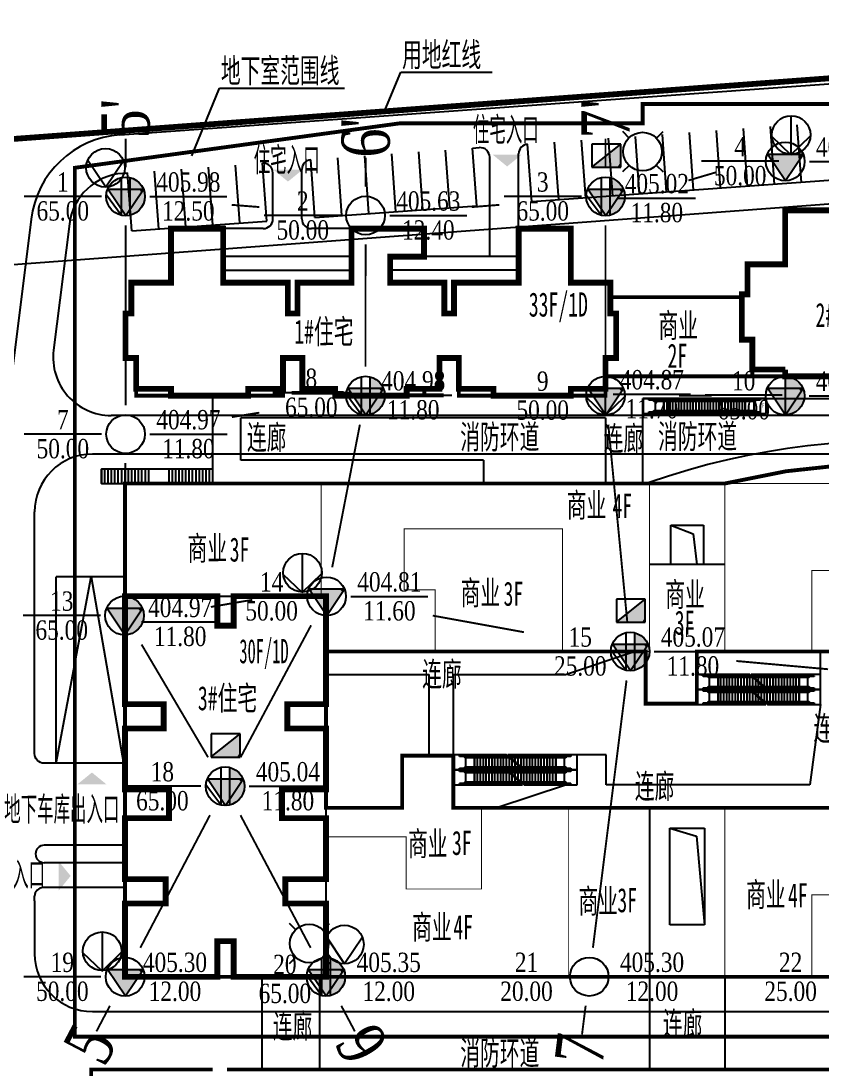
# Model space of a CAD drawing. Extents: x 23428 to 24977637, y 11095 to 11339778.
# Drawn here: x 23569.9 to 23652.8, y 11212.8 to 11321.3 of the extents above; entities that cross this region are included whole.
import ezdxf
from ezdxf.enums import TextEntityAlignment as Align

# ---------------------------------------------------------------- set-up
doc = ezdxf.new("R2010")
doc.units = 0
doc.header["$LTSCALE"] = 1000
for name, pattern in [('DASH', [0.35, 0.25, -0.1]), ('HIDDEN', [0.375, 0.25, -0.125, 0, 0]), ('PHANTOM2', [1.25, 0.625, -0.125, 0.125, -0.125, 0.125, -0.125]), ('PMX', [13, 10, -1, 0, -1, 0, -1])]:
    doc.linetypes.add(name, pattern=pattern)
for name, color, linetype in [('A-ANNO-DOTE', 8, 'Continuous'), ('A-ANNO-IDEN', 3, 'Continuous'), ('A-ANNO-TXT', 7, 'Continuous'), ('A-FLOR-STRS', 51, 'Continuous'), ('DIM_LEAD', 3, 'Continuous'), ('KTD', 7, 'Continuous'), ('SURFACE', 6, 'Continuous'), ('出挑线', 7, 'DASH'), ('勘探孔', 7, 'Continuous'), ('文字', 3, 'Continuous'), ('用地红线', 1, 'PHANTOM2'), ('道路', 3, 'Continuous')]:
    doc.layers.add(name, color=color, linetype=linetype)
doc.layers.add('建筑轮廓', color=4, linetype='Continuous', lineweight=50)
doc.layers.add('建筑轮廓线', color=6, linetype='Continuous', lineweight=50)
doc.styles.add('_TCH_DIM', font='SIMPLEX', dxfattribs={"bigfont": 'GBCBIG'})
doc.styles.add('DZNUM', font='TIMES.TTF')
doc.styles.add('STYLE1', font='SimSun.ttf')

# ---------------------------------------------------------------- blocks, each defined once
blk = doc.blocks.new('tl_syk')
for p, q in [((-1.35, 1.37), (-2.05, 2.08)), ((1.41, 1.37), (1.37, 1.41)), ((1.42, 1.37), (2.12, 2.07)), ((-1.37, -1.41), (-2.07, -2.11)), ((1.42, -1.4), (2.13, -2.1))]:
    blk.add_line(p, q)
blk.add_circle((0, 0), 2)
blk = doc.blocks.new('TL_bzk')
blk.add_hatch(color=256).paths.add_polyline_path([(2, 0, 0.348971), (0.45, 1.95), (0.45, -1.95, 0.348971)])
blk.add_line((0.45, 1.95), (0.45, -1.95))
at = {"flags": 128}
blk.add_lwpolyline([(-0.45, 1.92), (-0.45, -1.94), (-1.99, 0.14)], dxfattribs=at)
blk.add_circle((0, 0), 2)
blk = doc.blocks.new('tl_zbk')
blk.add_circle((0, 0), 2)
blk = doc.blocks.new('tl_tjk')
for p, q in [((-1.43, -1.16), (1.57, 1.22)), ((1.57, 1.22), (-1.43, 1.22)), ((-1.43, 1.22), (-1.43, -1.18)), ((1.57, -1.18), (1.57, 1.22)), ((-1.43, -1.18), (1.57, -1.18))]:
    blk.add_line(p, q)
for points in [[(1.57, -0.66), (1.21, -1.19), (1.57, 1.22), (-1.42, -1.19)], [(1.57, -1.02), (1.57, -1.19), (1.57, -0.66), (1.21, -1.19)]]:
    blk.add_solid(points)
blk = doc.blocks.new('tl_bgk')
for p, q in [((-0.02, 2), (-0.02, -2.05)), ((-0.02, -2.05), (-1.99, -0.17)), ((-0.02, -2.05), (2, -0.09))]:
    blk.add_line(p, q)
blk.add_circle((0, 0), 2)
blk = doc.blocks.new('tl_ztk')
blk.add_line((0, 1.96), (0, -2))
blk.add_circle((0, 0), 2)
for points in [[(0.44, 1.9), (0.44, -1.89), (0, 1.96), (0, -1.89)], [(0.86, 1.74), (0.86, -1.77), (0.44, 1.9), (0.44, -1.89)], [(1.56, 1.23), (1.56, -1.27), (0.86, 1.74), (0.86, -1.77)], [(1.9, 0.46), (1.9, -0.48), (1.56, 1.23), (1.56, -1.27)]]:
    blk.add_solid(points)
blk = doc.blocks.new('tl_bsk')
for p, q in [((0.03, -2.02), (-1.83, 0.77)), ((1.89, 0.77), (0.03, -2.02))]:
    blk.add_line(p, q)
blk.add_circle((0, 0), 2)
blk = doc.blocks.new('tl_dtk')
for p, q in [((0.03, -2.02), (-1.83, 0.77)), ((-1.8, 0.77), (1.82, 0.77)), ((1.89, 0.77), (0.03, -2.02))]:
    blk.add_line(p, q)
blk.add_circle((0, 0), 2)
for points in [[(1.81, 0.76), (1.38, 0.76), (0.03, -1.98), (-1.76, 0.75)], [(1.84, 0.76), (1.63, 0.43), (1.81, 0.76), (1.38, 0.76)]]:
    blk.add_solid(points)

msp = doc.modelspace()

# ---------------------------------------------------------------- linework, layer by layer
msp.add_line((23642.737, 11265.018), (23634.937, 11265.018))
at = {"color": 4, "linetype": 'DASH', "ltscale": 2}
for p, q in [((23594.787, 11222.418), (23594.787, 11212.843)), ((23600.787, 11222.418), (23600.787, 11212.843)), ((23634.937, 11222.418), (23634.937, 11212.818))]:
    msp.add_line(p, q, dxfattribs=at)
msp.add_lwpolyline([(23634.937, 11239.818), (23634.937, 11222.418)])
msp.add_lwpolyline([(23642.737, 11222.418), (23642.737, 11212.818)], dxfattribs=at)
at = {"layer": 'A-ANNO-DOTE'}
for points in [[(23729.057, 11321.005), (23567.642, 11309)], [(23730.021, 11308.041), (23568.606, 11296.036)]]:
    msp.add_lwpolyline(points, dxfattribs=at)
msp.add_lwpolyline([(23580.637, 11261.743), (23601.437, 11261.743), (23601.437, 11222.318), (23580.637, 11222.318)], close=True, dxfattribs=at)
at = {"layer": 'A-ANNO-IDEN', "color": 252}
msp.add_lwpolyline([(23646.392, 11281.444, 0, 0, 0), (23637.037, 11281.444, 0.08, 0, 0), (23636.737, 11281.444, 0, 0, 0)], format="xyseb", dxfattribs=at)
at = {"layer": 'A-FLOR-STRS', "color": 252}
for p, q in [((23634.237, 11282.218), (23634.237, 11280.67)), ((23647.037, 11282.218), (23634.237, 11282.218)), ((23634.881, 11282.043), (23634.881, 11282.103)), ((23634.881, 11282.103), (23646.392, 11282.103)), ((23646.392, 11282.043), (23634.881, 11282.043)), ((23635.331, 11282.103), (23635.417, 11282.189)), ((23635.331, 11282.043), (23635.404, 11281.944)), ((23635.404, 11281.944), (23645.87, 11281.944)), ((23635.417, 11282.189), (23645.856, 11282.189)), ((23635.537, 11281.944), (23635.537, 11280.944)), ((23636.437, 11281.944), (23644.837, 11281.944)), ((23636.437, 11281.944), (23636.437, 11280.944)), ((23636.437, 11280.944), (23636.437, 11281.944)), ((23636.737, 11281.944), (23636.737, 11280.944)), ((23637.037, 11281.944), (23637.037, 11280.944)), ((23637.337, 11281.944), (23637.337, 11280.944)), ((23637.637, 11281.944), (23637.637, 11280.944)), ((23637.937, 11281.944), (23637.937, 11280.944)), ((23638.237, 11281.944), (23638.237, 11280.944)), ((23638.537, 11281.944), (23638.537, 11280.944)), ((23638.837, 11281.944), (23638.837, 11280.944)), ((23639.137, 11281.944), (23639.137, 11280.944)), ((23639.437, 11281.944), (23639.437, 11280.944)), ((23639.737, 11281.944), (23639.737, 11280.944)), ((23640.037, 11281.944), (23640.037, 11280.944)), ((23640.337, 11281.944), (23640.337, 11280.944)), ((23640.637, 11281.944), (23640.637, 11280.944)), ((23640.937, 11281.944), (23640.937, 11280.944)), ((23641.237, 11281.944), (23641.237, 11280.944)), ((23641.537, 11281.944), (23641.537, 11280.944)), ((23641.837, 11281.944), (23641.837, 11280.944)), ((23642.137, 11281.944), (23642.137, 11280.944)), ((23642.437, 11281.944), (23642.437, 11280.944)), ((23642.737, 11281.944), (23642.737, 11280.944)), ((23643.037, 11281.944), (23643.037, 11280.944)), ((23643.337, 11281.944), (23643.337, 11280.944)), ((23643.637, 11281.944), (23643.637, 11280.944)), ((23643.937, 11281.944), (23643.937, 11280.944)), ((23644.237, 11281.944), (23644.237, 11280.944)), ((23644.537, 11281.944), (23644.537, 11280.944)), ((23644.837, 11281.944), (23644.837, 11280.944)), ((23644.837, 11280.944), (23644.837, 11281.944)), ((23645.737, 11281.944), (23645.737, 11280.944)), ((23645.856, 11282.189), (23645.942, 11282.103)), ((23645.87, 11281.944), (23645.942, 11282.043)), ((23647.037, 11280.67), (23647.037, 11282.218)), ((23634.237, 11280.67), (23647.037, 11280.67)), ((23634.881, 11280.785), (23634.881, 11280.845)), ((23634.881, 11280.845), (23646.392, 11280.845)), ((23646.392, 11280.785), (23634.881, 11280.785)), ((23635.404, 11280.944), (23635.331, 11280.845)), ((23635.417, 11280.699), (23635.331, 11280.785)), ((23645.87, 11280.944), (23635.404, 11280.944)), ((23645.856, 11280.699), (23635.417, 11280.699)), ((23636.437, 11280.944), (23644.837, 11280.944)), ((23645.942, 11280.785), (23645.856, 11280.699)), ((23645.942, 11280.845), (23645.87, 11280.944)), ((23639.837, 11253.618), (23639.837, 11252.07)), ((23645.323, 11253.618), (23639.837, 11253.618)), ((23640.481, 11253.443), (23640.481, 11253.503)), ((23640.481, 11253.503), (23645.448, 11253.503)), ((23645.513, 11253.443), (23640.481, 11253.443)), ((23640.931, 11253.503), (23641.017, 11253.589)), ((23640.931, 11253.443), (23641.004, 11253.344)), ((23641.004, 11253.344), (23645.62, 11253.344)), ((23641.017, 11253.589), (23645.354, 11253.589)), ((23641.137, 11252.344), (23641.137, 11253.344)), ((23645.62, 11253.344), (23642.037, 11253.344)), ((23642.037, 11252.344), (23642.037, 11253.344)), ((23642.037, 11253.344), (23642.037, 11252.344)), ((23642.337, 11252.344), (23642.337, 11253.344)), ((23642.637, 11252.344), (23642.637, 11253.344)), ((23642.937, 11252.344), (23642.937, 11253.344)), ((23643.237, 11252.344), (23643.237, 11253.344)), ((23643.537, 11252.344), (23643.537, 11253.344)), ((23643.837, 11252.344), (23643.837, 11253.344)), ((23644.137, 11252.344), (23644.137, 11253.344)), ((23644.437, 11252.344), (23644.437, 11253.344)), ((23644.737, 11252.344), (23644.737, 11253.344)), ((23645.037, 11252.344), (23645.037, 11253.344)), ((23646.142, 11252.864), (23645.323, 11253.618)), ((23645.337, 11252.344), (23645.337, 11253.344)), ((23645.471, 11253.618), (23646.229, 11252.919)), ((23652.637, 11253.618), (23645.471, 11253.618)), ((23645.502, 11253.589), (23651.456, 11253.589)), ((23645.595, 11253.503), (23651.992, 11253.503)), ((23645.637, 11252.344), (23645.637, 11253.329)), ((23651.992, 11253.443), (23645.66, 11253.443)), ((23650.437, 11253.344), (23645.768, 11253.344)), ((23645.768, 11253.344), (23651.47, 11253.344)), ((23645.937, 11253.189), (23645.937, 11253.344)), ((23646.237, 11252.924), (23646.237, 11253.344)), ((23646.537, 11252.636), (23646.537, 11253.344)), ((23646.837, 11252.36), (23646.837, 11253.344)), ((23647.137, 11252.344), (23647.137, 11253.344)), ((23647.437, 11252.344), (23647.437, 11253.344)), ((23647.737, 11252.344), (23647.737, 11253.344)), ((23648.037, 11252.344), (23648.037, 11253.344)), ((23648.337, 11252.344), (23648.337, 11253.344)), ((23648.637, 11252.344), (23648.637, 11253.344)), ((23648.937, 11252.344), (23648.937, 11253.344)), ((23649.237, 11252.344), (23649.237, 11253.344)), ((23649.537, 11252.344), (23649.537, 11253.344)), ((23649.837, 11252.344), (23649.837, 11253.344)), ((23650.137, 11252.344), (23650.137, 11253.344)), ((23650.437, 11252.344), (23650.437, 11253.344)), ((23650.437, 11253.344), (23650.437, 11252.344)), ((23651.337, 11252.344), (23651.337, 11253.344)), ((23651.456, 11253.589), (23651.542, 11253.503)), ((23651.47, 11253.344), (23651.542, 11253.443)), ((23651.992, 11253.503), (23651.992, 11253.443)), ((23652.637, 11252.07), (23652.637, 11253.618)), ((23640.481, 11252.185), (23640.481, 11252.245)), ((23640.481, 11252.245), (23646.813, 11252.245)), ((23641.004, 11252.344), (23640.931, 11252.245)), ((23646.706, 11252.344), (23641.004, 11252.344)), ((23646.706, 11252.344), (23642.037, 11252.344)), ((23645.937, 11252.344), (23645.937, 11253.053)), ((23646.299, 11252.964), (23646.142, 11252.864)), ((23646.196, 11252.716), (23646.299, 11252.964)), ((23646.347, 11252.811), (23646.196, 11252.716)), ((23646.237, 11252.344), (23646.237, 11252.742)), ((23647.003, 11252.07), (23646.259, 11252.756)), ((23646.347, 11252.811), (23647.151, 11252.07)), ((23646.537, 11252.344), (23646.537, 11252.5)), ((23650.437, 11252.344), (23646.853, 11252.344)), ((23651.47, 11252.344), (23646.853, 11252.344)), ((23646.961, 11252.245), (23651.992, 11252.245)), ((23651.542, 11252.245), (23651.47, 11252.344)), ((23651.992, 11252.245), (23651.992, 11252.185)), ((23639.837, 11252.07), (23639.837, 11250.522)), ((23645.323, 11252.07), (23639.837, 11252.07)), ((23639.837, 11252.07), (23647.003, 11252.07)), ((23646.878, 11252.185), (23640.481, 11252.185)), ((23640.481, 11251.895), (23640.481, 11251.955)), ((23640.481, 11251.955), (23645.448, 11251.955)), ((23645.513, 11251.895), (23640.481, 11251.895)), ((23641.017, 11252.099), (23640.931, 11252.185)), ((23640.931, 11251.955), (23641.017, 11252.041)), ((23640.931, 11251.895), (23641.004, 11251.796)), ((23641.004, 11251.796), (23645.62, 11251.796)), ((23646.971, 11252.099), (23641.017, 11252.099)), ((23641.017, 11252.041), (23645.354, 11252.041)), ((23641.137, 11250.796), (23641.137, 11251.796)), ((23645.62, 11251.796), (23642.037, 11251.796)), ((23642.037, 11250.796), (23642.037, 11251.796)), ((23642.037, 11251.796), (23642.037, 11250.796)), ((23642.337, 11250.796), (23642.337, 11251.796)), ((23642.637, 11250.796), (23642.637, 11251.796)), ((23642.937, 11250.796), (23642.937, 11251.796)), ((23643.237, 11250.796), (23643.237, 11251.796)), ((23643.537, 11250.796), (23643.537, 11251.796)), ((23643.837, 11250.796), (23643.837, 11251.796)), ((23644.137, 11250.796), (23644.137, 11251.796)), ((23644.437, 11250.796), (23644.437, 11251.796)), ((23644.737, 11250.796), (23644.737, 11251.796)), ((23645.037, 11250.796), (23645.037, 11251.796)), ((23646.142, 11251.316), (23645.323, 11252.07)), ((23645.337, 11250.796), (23645.337, 11251.796)), ((23645.471, 11252.07), (23646.229, 11251.371)), ((23652.637, 11252.07), (23645.471, 11252.07)), ((23645.502, 11252.041), (23651.456, 11252.041)), ((23645.595, 11251.955), (23651.992, 11251.955)), ((23645.637, 11250.796), (23645.637, 11251.781)), ((23651.992, 11251.895), (23645.66, 11251.895)), ((23650.437, 11251.796), (23645.768, 11251.796)), ((23645.768, 11251.796), (23651.47, 11251.796)), ((23645.937, 11251.641), (23645.937, 11251.796)), ((23645.937, 11250.796), (23645.937, 11251.505)), ((23646.299, 11251.416), (23646.142, 11251.316)), ((23646.196, 11251.168), (23646.299, 11251.416)), ((23646.347, 11251.263), (23646.196, 11251.168)), ((23646.237, 11251.376), (23646.237, 11251.796)), ((23646.237, 11250.796), (23646.237, 11251.194)), ((23647.003, 11250.522), (23646.259, 11251.208)), ((23646.347, 11251.263), (23647.151, 11250.522)), ((23646.537, 11251.088), (23646.537, 11251.796)), ((23646.837, 11250.812), (23646.837, 11251.796)), ((23651.992, 11252.185), (23647.026, 11252.185)), ((23651.456, 11252.099), (23647.119, 11252.099)), ((23647.137, 11250.796), (23647.137, 11251.796)), ((23647.151, 11252.07), (23652.637, 11252.07)), ((23647.437, 11250.796), (23647.437, 11251.796)), ((23647.737, 11250.796), (23647.737, 11251.796)), ((23648.037, 11250.796), (23648.037, 11251.796)), ((23648.337, 11250.796), (23648.337, 11251.796)), ((23648.637, 11250.796), (23648.637, 11251.796)), ((23648.937, 11250.796), (23648.937, 11251.796)), ((23649.237, 11250.796), (23649.237, 11251.796)), ((23649.537, 11250.796), (23649.537, 11251.796)), ((23649.837, 11250.796), (23649.837, 11251.796)), ((23650.137, 11250.796), (23650.137, 11251.796)), ((23650.437, 11250.796), (23650.437, 11251.796)), ((23650.437, 11251.796), (23650.437, 11250.796)), ((23651.337, 11250.796), (23651.337, 11251.796)), ((23651.542, 11252.185), (23651.456, 11252.099)), ((23651.456, 11252.041), (23651.542, 11251.955)), ((23651.47, 11251.796), (23651.542, 11251.895)), ((23651.992, 11251.955), (23651.992, 11251.895)), ((23652.637, 11250.522), (23652.637, 11252.07)), ((23639.837, 11250.522), (23647.003, 11250.522)), ((23640.481, 11250.637), (23640.481, 11250.697)), ((23640.481, 11250.697), (23646.813, 11250.697)), ((23646.878, 11250.637), (23640.481, 11250.637)), ((23641.004, 11250.796), (23640.931, 11250.697)), ((23641.017, 11250.551), (23640.931, 11250.637)), ((23646.706, 11250.796), (23641.004, 11250.796)), ((23646.971, 11250.551), (23641.017, 11250.551)), ((23646.706, 11250.796), (23642.037, 11250.796)), ((23646.537, 11250.796), (23646.537, 11250.952)), ((23650.437, 11250.796), (23646.853, 11250.796)), ((23651.47, 11250.796), (23646.853, 11250.796)), ((23646.961, 11250.697), (23651.992, 11250.697)), ((23651.992, 11250.637), (23647.026, 11250.637)), ((23651.456, 11250.551), (23647.119, 11250.551)), ((23647.151, 11250.522), (23652.637, 11250.522)), ((23651.542, 11250.637), (23651.456, 11250.551)), ((23651.542, 11250.697), (23651.47, 11250.796)), ((23651.992, 11250.697), (23651.992, 11250.637)), ((23614.637, 11245.314), (23614.637, 11243.766)), ((23620.123, 11245.314), (23614.637, 11245.314)), ((23615.281, 11245.139), (23615.281, 11245.199)), ((23615.281, 11245.199), (23620.248, 11245.199)), ((23620.313, 11245.139), (23615.281, 11245.139)), ((23615.731, 11245.199), (23615.817, 11245.285)), ((23615.731, 11245.139), (23615.804, 11245.04)), ((23615.804, 11245.04), (23620.42, 11245.04)), ((23615.817, 11245.285), (23620.154, 11245.285)), ((23615.937, 11244.04), (23615.937, 11245.04)), ((23620.42, 11245.04), (23616.837, 11245.04)), ((23616.837, 11244.04), (23616.837, 11245.04)), ((23616.837, 11245.04), (23616.837, 11244.04)), ((23617.137, 11244.04), (23617.137, 11245.04)), ((23617.437, 11244.04), (23617.437, 11245.04)), ((23617.737, 11244.04), (23617.737, 11245.04)), ((23618.037, 11244.04), (23618.037, 11245.04)), ((23618.337, 11244.04), (23618.337, 11245.04)), ((23618.637, 11244.04), (23618.637, 11245.04)), ((23618.937, 11244.04), (23618.937, 11245.04)), ((23619.237, 11244.04), (23619.237, 11245.04)), ((23619.537, 11244.04), (23619.537, 11245.04)), ((23619.837, 11244.04), (23619.837, 11245.04)), ((23620.942, 11244.56), (23620.123, 11245.314)), ((23620.137, 11244.04), (23620.137, 11245.04)), ((23620.271, 11245.314), (23621.029, 11244.615)), ((23627.437, 11245.314), (23620.271, 11245.314)), ((23620.302, 11245.285), (23626.256, 11245.285)), ((23620.395, 11245.199), (23626.792, 11245.199)), ((23620.437, 11244.04), (23620.437, 11245.025)), ((23626.792, 11245.139), (23620.46, 11245.139)), ((23625.237, 11245.04), (23620.568, 11245.04)), ((23620.568, 11245.04), (23626.27, 11245.04)), ((23620.737, 11244.885), (23620.737, 11245.04)), ((23620.737, 11244.04), (23620.737, 11244.749)), ((23621.099, 11244.66), (23620.942, 11244.56)), ((23620.996, 11244.412), (23621.099, 11244.66)), ((23621.037, 11244.62), (23621.037, 11245.04)), ((23621.337, 11244.332), (23621.337, 11245.04)), ((23621.637, 11244.056), (23621.637, 11245.04)), ((23621.937, 11244.04), (23621.937, 11245.04)), ((23622.237, 11244.04), (23622.237, 11245.04)), ((23622.537, 11244.04), (23622.537, 11245.04)), ((23622.837, 11244.04), (23622.837, 11245.04)), ((23623.137, 11244.04), (23623.137, 11245.04)), ((23623.437, 11244.04), (23623.437, 11245.04)), ((23623.737, 11244.04), (23623.737, 11245.04)), ((23624.037, 11244.04), (23624.037, 11245.04)), ((23624.337, 11244.04), (23624.337, 11245.04)), ((23624.637, 11244.04), (23624.637, 11245.04)), ((23624.937, 11244.04), (23624.937, 11245.04)), ((23625.237, 11244.04), (23625.237, 11245.04)), ((23625.237, 11245.04), (23625.237, 11244.04)), ((23626.137, 11244.04), (23626.137, 11245.04)), ((23626.256, 11245.285), (23626.342, 11245.199)), ((23626.27, 11245.04), (23626.342, 11245.139)), ((23626.792, 11245.199), (23626.792, 11245.139)), ((23627.437, 11243.766), (23627.437, 11245.314)), ((23614.637, 11243.766), (23621.803, 11243.766)), ((23614.637, 11243.766), (23614.637, 11242.218)), ((23620.123, 11243.766), (23614.637, 11243.766)), ((23615.281, 11243.881), (23615.281, 11243.941)), ((23615.281, 11243.941), (23621.613, 11243.941)), ((23621.678, 11243.881), (23615.281, 11243.881)), ((23615.281, 11243.591), (23615.281, 11243.651)), ((23615.281, 11243.651), (23620.248, 11243.651)), ((23620.313, 11243.591), (23615.281, 11243.591)), ((23615.804, 11244.04), (23615.731, 11243.941)), ((23615.817, 11243.795), (23615.731, 11243.881)), ((23615.731, 11243.651), (23615.817, 11243.737)), ((23615.731, 11243.591), (23615.804, 11243.492)), ((23621.506, 11244.04), (23615.804, 11244.04)), ((23621.771, 11243.795), (23615.817, 11243.795)), ((23615.817, 11243.737), (23620.154, 11243.737)), ((23621.506, 11244.04), (23616.837, 11244.04)), ((23620.942, 11243.012), (23620.123, 11243.766)), ((23620.271, 11243.766), (23621.029, 11243.067)), ((23627.437, 11243.766), (23620.271, 11243.766)), ((23620.302, 11243.737), (23626.256, 11243.737)), ((23620.395, 11243.651), (23626.792, 11243.651)), ((23626.792, 11243.591), (23620.46, 11243.591)), ((23621.147, 11244.507), (23620.996, 11244.412)), ((23621.037, 11244.04), (23621.037, 11244.438)), ((23621.803, 11243.766), (23621.059, 11244.452)), ((23621.147, 11244.507), (23621.951, 11243.766)), ((23621.337, 11244.04), (23621.337, 11244.196)), ((23625.237, 11244.04), (23621.653, 11244.04)), ((23626.27, 11244.04), (23621.653, 11244.04)), ((23621.761, 11243.941), (23626.792, 11243.941)), ((23626.792, 11243.881), (23621.826, 11243.881)), ((23626.256, 11243.795), (23621.919, 11243.795)), ((23621.951, 11243.766), (23627.437, 11243.766)), ((23626.342, 11243.881), (23626.256, 11243.795)), ((23626.256, 11243.737), (23626.342, 11243.651)), ((23626.342, 11243.941), (23626.27, 11244.04)), ((23626.27, 11243.492), (23626.342, 11243.591)), ((23626.792, 11243.941), (23626.792, 11243.881)), ((23626.792, 11243.651), (23626.792, 11243.591)), ((23627.437, 11242.218), (23627.437, 11243.766)), ((23615.804, 11242.492), (23615.731, 11242.393)), ((23615.804, 11243.492), (23620.42, 11243.492)), ((23621.506, 11242.492), (23615.804, 11242.492)), ((23615.937, 11242.492), (23615.937, 11243.492)), ((23620.42, 11243.492), (23616.837, 11243.492)), ((23616.837, 11242.492), (23616.837, 11243.492)), ((23616.837, 11243.492), (23616.837, 11242.492)), ((23621.506, 11242.492), (23616.837, 11242.492)), ((23617.137, 11242.492), (23617.137, 11243.492)), ((23617.437, 11242.492), (23617.437, 11243.492)), ((23617.737, 11242.492), (23617.737, 11243.492)), ((23618.037, 11242.492), (23618.037, 11243.492)), ((23618.337, 11242.492), (23618.337, 11243.492)), ((23618.637, 11242.492), (23618.637, 11243.492)), ((23618.937, 11242.492), (23618.937, 11243.492)), ((23619.237, 11242.492), (23619.237, 11243.492)), ((23619.537, 11242.492), (23619.537, 11243.492)), ((23619.837, 11242.492), (23619.837, 11243.492)), ((23620.137, 11242.492), (23620.137, 11243.492)), ((23620.437, 11242.492), (23620.437, 11243.477)), ((23625.237, 11243.492), (23620.568, 11243.492)), ((23620.568, 11243.492), (23626.27, 11243.492)), ((23620.737, 11243.337), (23620.737, 11243.492)), ((23620.737, 11242.492), (23620.737, 11243.201)), ((23621.099, 11243.112), (23620.942, 11243.012)), ((23620.996, 11242.864), (23621.099, 11243.112)), ((23621.147, 11242.959), (23620.996, 11242.864)), ((23621.037, 11243.072), (23621.037, 11243.492)), ((23621.037, 11242.492), (23621.037, 11242.89)), ((23621.803, 11242.218), (23621.059, 11242.904)), ((23621.147, 11242.959), (23621.951, 11242.218)), ((23621.337, 11242.784), (23621.337, 11243.492)), ((23621.337, 11242.492), (23621.337, 11242.648)), ((23621.637, 11242.508), (23621.637, 11243.492)), ((23625.237, 11242.492), (23621.653, 11242.492)), ((23626.27, 11242.492), (23621.653, 11242.492)), ((23621.937, 11242.492), (23621.937, 11243.492)), ((23622.237, 11242.492), (23622.237, 11243.492)), ((23622.537, 11242.492), (23622.537, 11243.492)), ((23622.837, 11242.492), (23622.837, 11243.492)), ((23623.137, 11242.492), (23623.137, 11243.492)), ((23623.437, 11242.492), (23623.437, 11243.492)), ((23623.737, 11242.492), (23623.737, 11243.492)), ((23624.037, 11242.492), (23624.037, 11243.492)), ((23624.337, 11242.492), (23624.337, 11243.492)), ((23624.637, 11242.492), (23624.637, 11243.492)), ((23624.937, 11242.492), (23624.937, 11243.492)), ((23625.237, 11242.492), (23625.237, 11243.492)), ((23625.237, 11243.492), (23625.237, 11242.492)), ((23626.137, 11242.492), (23626.137, 11243.492)), ((23626.342, 11242.393), (23626.27, 11242.492)), ((23614.637, 11242.218), (23621.803, 11242.218)), ((23615.281, 11242.333), (23615.281, 11242.393)), ((23615.281, 11242.393), (23621.613, 11242.393)), ((23621.678, 11242.333), (23615.281, 11242.333)), ((23615.817, 11242.247), (23615.731, 11242.333)), ((23621.771, 11242.247), (23615.817, 11242.247)), ((23621.761, 11242.393), (23626.792, 11242.393)), ((23626.792, 11242.333), (23621.826, 11242.333)), ((23626.256, 11242.247), (23621.919, 11242.247)), ((23621.951, 11242.218), (23627.437, 11242.218)), ((23626.342, 11242.333), (23626.256, 11242.247)), ((23626.792, 11242.393), (23626.792, 11242.333))]:
    msp.add_line(p, q, dxfattribs=at)
at = {"layer": 'A-FLOR-STRS'}
for p, q in [((23646.392, 11282.103), (23646.392, 11282.043)), ((23646.392, 11280.845), (23646.392, 11280.785))]:
    msp.add_line(p, q, dxfattribs=at)
at = {"layer": 'A-FLOR-STRS', "color": 252}
for points in [[(23589.737, 11273.418), (23589.737, 11274.918), (23578.187, 11274.918), (23578.187, 11273.418), (23589.737, 11273.418)], [(23578.187, 11273.418), (23578.187, 11274.918)], [(23578.537, 11273.418), (23578.537, 11274.918)], [(23578.887, 11273.418), (23578.887, 11274.918)], [(23579.237, 11273.418), (23579.237, 11274.918)], [(23579.587, 11273.418), (23579.587, 11274.918)], [(23579.937, 11273.418), (23579.937, 11274.918)], [(23580.287, 11273.418), (23580.287, 11274.918)], [(23580.637, 11273.418), (23580.637, 11274.918)], [(23580.987, 11273.418), (23580.987, 11274.918)], [(23581.337, 11273.418), (23581.337, 11274.918)], [(23581.687, 11273.418), (23581.687, 11274.918)], [(23582.037, 11273.418), (23582.037, 11274.918)], [(23582.387, 11273.418), (23582.387, 11274.918)], [(23582.737, 11273.418), (23582.737, 11274.918)], [(23583.087, 11273.418), (23583.087, 11274.918)], [(23583.087, 11273.418), (23583.087, 11274.918)], [(23585.187, 11273.418), (23585.187, 11274.918)], [(23585.537, 11273.418), (23585.537, 11274.918)], [(23585.887, 11273.418), (23585.887, 11274.918)], [(23586.237, 11273.418), (23586.237, 11274.918)], [(23586.587, 11273.418), (23586.587, 11274.918)], [(23586.937, 11273.418), (23586.937, 11274.918)], [(23587.287, 11273.418), (23587.287, 11274.918)], [(23587.637, 11273.418), (23587.637, 11274.918)], [(23587.987, 11273.418), (23587.987, 11274.918)], [(23588.337, 11273.418), (23588.337, 11274.918)], [(23588.687, 11273.418), (23588.687, 11274.918)], [(23589.037, 11273.418), (23589.037, 11274.918)], [(23589.387, 11273.418), (23589.387, 11274.918)], [(23589.737, 11273.418), (23589.737, 11274.918)]]:
    msp.add_lwpolyline(points, dxfattribs=at)
at = {"layer": 'DIM_LEAD', "color": 7}
for p, q in [((23607.551, 11312.047), (23609.186, 11316.026)), ((23609.186, 11316.026), (23618.639, 11316.026)), ((23587.55, 11307.37), (23590.426, 11314.37)), ((23590.426, 11314.37), (23603.362, 11314.37))]:
    msp.add_line(p, q, dxfattribs=at)
at = {"layer": 'KTD'}
for p, q in [((23648.331, 11306.804), (23640.331, 11306.804)), ((23651.496, 11306.776), (23659.496, 11306.776)), ((23578.189, 11303.152), (23570.189, 11303.152)), ((23583.189, 11303.152), (23591.189, 11303.152)), ((23627.886, 11303.151), (23619.886, 11303.151)), ((23631.701, 11302.982), (23639.701, 11302.982)), ((23603.039, 11301.18), (23595.039, 11301.18)), ((23608.039, 11301.18), (23616.039, 11301.18)), ((23603.923, 11282.816), (23595.923, 11282.816)), ((23631.183, 11282.669), (23639.183, 11282.669)), ((23606.476, 11282.554), (23614.476, 11282.554)), ((23627.884, 11282.523), (23619.884, 11282.523)), ((23648.694, 11282.565), (23640.694, 11282.565)), ((23651.482, 11282.516), (23659.482, 11282.516)), ((23578.195, 11278.531), (23570.195, 11278.531)), ((23583.195, 11278.531), (23591.195, 11278.531)), ((23599.813, 11261.731), (23591.813, 11261.731)), ((23604.002, 11261.731), (23612.002, 11261.731)), ((23578.078, 11259.741), (23570.078, 11259.741)), ((23582.343, 11259.084), (23590.343, 11259.084)), ((23631.771, 11256.02), (23623.771, 11256.02)), ((23635.437, 11256.02), (23643.437, 11256.02)), ((23588.5, 11242.062), (23580.5, 11242.062)), ((23593.5, 11242.062), (23601.5, 11242.062)), ((23578.142, 11222.325), (23570.142, 11222.325)), ((23581.805, 11222.325), (23589.805, 11222.325)), ((23601.184, 11222.106), (23593.184, 11222.106)), ((23603.941, 11222.322), (23611.941, 11222.322)), ((23626.205, 11222.328), (23618.205, 11222.328)), ((23631.205, 11222.328), (23639.205, 11222.328)), ((23653.554, 11222.326), (23645.554, 11222.326))]:
    msp.add_line(p, q, dxfattribs=at)
at = {"layer": 'KTD', "linetype": 'PMX', "ltscale": 0.025, "const_width": 0.2}
for points in [[(23580.688, 11306.152), (23580.688, 11309.152)], [(23630.387, 11306.151), (23630.387, 11309.151)], [(23605.539, 11304.18), (23605.539, 11307.18)], [(23641.891, 11305.669), (23638.972, 11304.808)], [(23591.689, 11302.279), (23594.539, 11302.053)], [(23616.539, 11302.052), (23619.386, 11302.278)], [(23580.694, 11281.531), (23580.69, 11300.152)], [(23630.385, 11285.523), (23630.386, 11300.151)], [(23605.535, 11285.52), (23605.538, 11298.18)], [(23616.535, 11282.521), (23619.384, 11282.522)], [(23641.384, 11282.519), (23637.982, 11282.52)], [(23591.695, 11280.297), (23594.535, 11280.753)], [(23602.084, 11264.731), (23604.953, 11279.52)], [(23632.648, 11259.02), (23630.673, 11279.523)], [(23580.596, 11262.741), (23580.676, 11275.531)], [(23593.807, 11261.367), (23589.517, 11260.633)], [(23612.502, 11259.732), (23621.937, 11258.018)], [(23592.601, 11245.062), (23599.9, 11258.731)], [(23589.231, 11245.062), (23582.346, 11256.741)], [(23643.937, 11255.032), (23653.435, 11254.179)], [(23629.082, 11225.328), (23632.56, 11253.02)], [(23582.216, 11225.325), (23589.425, 11239.062)], [(23599.854, 11225.322), (23592.586, 11239.062)], [(23594.033, 11222.322), (23588.803, 11222.301)], [(23612.441, 11222.324), (23617.705, 11222.325)], [(23639.705, 11222.327), (23645.054, 11222.326)], [(23579.068, 11219.325), (23577.674, 11216.668)], [(23603.028, 11219.322), (23604.431, 11216.67)], [(23628.328, 11219.328), (23627.954, 11216.351)]]:
    msp.add_lwpolyline(points, dxfattribs=at)
at = {"layer": 'SURFACE', "color": 5, "linetype": 'HIDDEN', "ltscale": 5, "const_width": 0.4}
msp.add_lwpolyline([(23575.437, 11216.118), (23683.875, 11216.118), (23715.137, 11282.598), (23715.137, 11312.718), (23634.237, 11312.718), (23634.237, 11310.718), (23609.037, 11310.718), (23575.437, 11306.118), (23575.437, 11216.118)], dxfattribs=at)
at = {"layer": 'SURFACE', "color": 252, "linetype": 'HIDDEN', "ltscale": 5, "const_width": 0.4}
msp.add_lwpolyline([(23589.691, 11212.718), (23577.128, 11212.718), (23577.128, 11204.318), (23524.528, 11204.318), (23524.528, 11131.518), (23582.828, 11131.518), (23582.828, 11126.718), (23678.928, 11126.718), (23678.928, 11212.718), (23591.191, 11212.718)], dxfattribs=at)
at = {"layer": '出挑线', "color": 4, "ltscale": 3}
for p, q in [((23634.237, 11273.518), (23634.237, 11282.218)), ((23630.392, 11280.218), (23592.637, 11280.218)), ((23630.392, 11280.218), (23630.392, 11273.518)), ((23617.737, 11275.818), (23592.637, 11275.818)), ((23626.237, 11253.618), (23633.348, 11256.018)), ((23652.637, 11253.618), (23652.637, 11256.018)), ((23612.137, 11245.218), (23612.137, 11253.618)), ((23614.637, 11245.218), (23614.637, 11253.618)), ((23614.637, 11253.618), (23626.237, 11253.618)), ((23630.437, 11245.314), (23627.437, 11245.314)), ((23630.437, 11242.218), (23630.437, 11245.314)), ((23626.337, 11242.218), (23619.137, 11239.818)), ((23651.537, 11242.218), (23630.437, 11242.218))]:
    msp.add_line(p, q, dxfattribs=at)
at = {"layer": '出挑线', "color": 252, "ltscale": 3}
msp.add_line((23634.237, 11282.218), (23668.138, 11282.218), dxfattribs=at)
at = {"layer": '出挑线', "ltscale": 3}
for p, q in [((23592.637, 11275.818), (23592.637, 11280.218)), ((23651.537, 11242.218), (23630.437, 11242.218))]:
    msp.add_line(p, q, dxfattribs=at)
at = {"layer": '出挑线', "color": 4, "ltscale": 3}
for points in [[(23590.792, 11296.968), (23604.092, 11296.968)], [(23611.592, 11296.968), (23621.392, 11296.968)], [(23590.792, 11295.518), (23604.092, 11295.518)], [(23621.392, 11295.518), (23608.092, 11295.518)], [(23589.737, 11273.418), (23589.737, 11282.518)], [(23617.737, 11275.818), (23617.737, 11273.418)], [(23601.437, 11253.618), (23612.137, 11253.618)], [(23652.637, 11250.522), (23651.537, 11242.218)], [(23637.037, 11237.718), (23639.824, 11236.873), (23640.637, 11227.718)]]:
    msp.add_lwpolyline(points, dxfattribs=at)
msp.add_lwpolyline([(23668.138, 11277.376, 0.1125585), (23634.918, 11273.518)], format="xyb", dxfattribs=at)
at = {"layer": '出挑线', "ltscale": 3}
for points in [[(23637.137, 11265.018), (23637.137, 11269.118), (23640.537, 11269.118), (23640.537, 11265.018)], [(23637.137, 11269.118), (23639.455, 11268.209), (23639.839, 11265.018)]]:
    msp.add_lwpolyline(points, dxfattribs=at)
at = {"layer": '出挑线', "color": 4, "ltscale": 3}
msp.add_lwpolyline([(23637.037, 11237.718), (23640.637, 11237.718), (23640.637, 11227.718), (23637.037, 11227.718)], close=True, dxfattribs=at)
at = {"layer": '建筑轮廓', "color": 4, "const_width": 0.1}
for points in [[(23600.937, 11261.743), (23600.937, 11273.418), (23634.937, 11273.418), (23634.937, 11256.018), (23634.937, 11256.018), (23634.937, 11256.018), (23634.937, 11256.018), (23634.937, 11256.018), (23625.937, 11256.018), (23625.937, 11268.718), (23609.537, 11268.718), (23609.537, 11262.418), (23612.737, 11262.418), (23612.737, 11256.018), (23601.437, 11256.018)], [(23642.737, 11256.018), (23642.737, 11273.418), (23668.537, 11273.418), (23668.537, 11264.418), (23651.737, 11264.418), (23651.737, 11256.018), (23642.737, 11256.018)], [(23642.737, 11222.418), (23651.737, 11222.418), (23651.737, 11230.818), (23659.937, 11230.818), (23659.937, 11242.418), (23654.537, 11242.418), (23654.537, 11239.818), (23642.737, 11239.818), (23642.737, 11222.418)], [(23601.437, 11222.318), (23626.537, 11222.318), (23626.537, 11239.818), (23617.537, 11239.818), (23617.537, 11231.418), (23609.737, 11231.418), (23609.737, 11236.809), (23601.437, 11236.809), (23601.437, 11236.809), (23601.437, 11236.809), (23601.437, 11222.318)]]:
    msp.add_lwpolyline(points, dxfattribs=at)
at = {"layer": '建筑轮廓线', "flags": 128}
for points, const_width in [([(23654.292, 11301.718), (23648.992, 11301.718), (23648.992, 11296.118), (23645.092, 11296.118), (23645.092, 11293.018), (23644.492, 11293.018), (23644.492, 11288.318), (23645.592, 11288.318), (23645.592, 11285.218), (23648.992, 11285.218)], 0.6), ([(23585.392, 11282.518), (23593.392, 11282.518), (23593.392, 11283.218), (23596.992, 11283.218), (23596.992, 11286.418), (23598.992, 11286.418), (23598.992, 11286.418), (23598.992, 11283.418), (23598.992, 11283.218), (23602.392, 11283.218), (23602.392, 11282.518), (23609.792, 11282.518), (23609.792, 11283.218), (23613.192, 11283.218), (23613.192, 11286.418), (23615.192, 11286.418), (23615.192, 11283.218), (23618.792, 11283.218), (23618.792, 11282.518), (23626.792, 11282.518), (23626.792, 11283.218), (23630.392, 11283.218), (23630.392, 11286.418), (23631.492, 11286.418), (23631.492, 11291.018), (23630.892, 11291.018), (23630.892, 11294.218), (23626.792, 11294.218), (23626.792, 11299.818), (23621.392, 11299.818), (23621.392, 11294.218), (23614.692, 11294.218), (23614.692, 11291.018), (23613.692, 11291.018), (23613.692, 11294.218), (23608.092, 11294.218), (23608.092, 11295.518), (23608.092, 11296.918), (23611.592, 11296.918), (23611.592, 11299.818), (23604.092, 11299.818), (23604.092, 11294.218), (23598.492, 11294.218), (23598.492, 11291.021), (23597.492, 11291.018), (23597.492, 11294.218), (23590.792, 11294.218), (23590.792, 11299.818), (23585.392, 11299.818), (23585.392, 11294.218), (23581.292, 11294.218), (23581.292, 11291.018), (23580.692, 11291.018), (23580.692, 11286.418), (23581.792, 11286.418), (23581.792, 11283.218), (23585.392, 11283.218), (23585.392, 11282.518)], 0.6), ([(23630.892, 11292.718), (23644.492, 11292.718)], 0.4), ([(23648.992, 11284.518), (23645.592, 11284.518), (23645.592, 11285.218)], 0.4), ([(23648.992, 11285.218), (23648.992, 11284.518), (23656.392, 11284.518)], 0.6), ([(23599.879, 11283.514), (23599.879, 11282.814), (23603.279, 11282.814)], 0.4), ([(23630.392, 11284.518), (23648.992, 11284.518)], 0.4), ([(23581.792, 11283.218), (23581.792, 11282.518), (23585.392, 11282.518)], 0.4), ([(23593.392, 11282.518), (23596.992, 11282.518), (23596.992, 11283.218)], 0.4), ([(23599.879, 11282.814), (23597.879, 11282.814)], 0.4), ([(23608.233, 11282.553), (23611.633, 11282.553), (23611.633, 11283.253)], 0.4), ([(23611.633, 11282.553), (23613.633, 11282.553)], 0.4), ([(23615.192, 11283.218), (23615.192, 11282.518), (23618.792, 11282.518)], 0.4), ([(23626.792, 11282.518), (23630.392, 11282.518), (23630.392, 11283.218)], 0.4), ([(23601.487, 11261.743), (23591.887, 11261.743), (23591.887, 11258.693), (23590.187, 11258.693), (23590.187, 11261.743), (23580.637, 11261.743), (23580.637, 11250.568), (23584.637, 11250.568), (23584.637, 11248.043), (23580.637, 11248.043), (23580.637, 11241.743), (23585.187, 11241.743), (23585.187, 11238.743), (23580.637, 11238.743), (23580.637, 11232.443), (23584.837, 11232.443), (23584.837, 11229.918), (23580.637, 11229.918), (23580.637, 11222.318), (23590.187, 11222.318), (23590.187, 11226.018), (23591.037, 11226.018), (23591.887, 11226.018), (23591.887, 11222.318), (23601.437, 11222.318), (23601.437, 11229.918), (23597.237, 11229.918), (23597.237, 11232.443), (23601.437, 11232.443), (23601.437, 11238.743), (23596.887, 11238.743), (23596.887, 11241.743), (23601.437, 11241.743), (23601.437, 11248.043), (23597.437, 11248.043), (23597.437, 11250.568), (23601.437, 11250.568), (23601.437, 11261.743), (23591.887, 11261.743), (23591.887, 11258.693), (23590.187, 11258.693), (23590.187, 11261.743), (23580.587, 11261.743)], 0.6), ([(23668.137, 11256.018), (23639.837, 11256.018), (23639.837, 11250.618), (23634.537, 11250.618), (23634.537, 11256.018), (23601.437, 11256.018), (23601.437, 11239.818), (23609.337, 11239.818), (23609.337, 11245.218), (23614.637, 11245.218), (23614.637, 11239.818), (23651.737, 11239.818), (23654.537, 11239.818)], 0.4), ([(23676.937, 11222.318), (23594.937, 11222.318), (23594.937, 11222.318), (23580.637, 11222.318)], 0.4)]:
    msp.add_lwpolyline(points, dxfattribs=dict(at, const_width=const_width))
at = {"layer": '建筑轮廓线', "const_width": 0.4, "flags": 128}
msp.add_lwpolyline([(23580.637, 11222.318), (23580.637, 11273.418), (23609.737, 11273.418), (23642.737, 11273.418, -0.0897906), (23668.337, 11275.039)], format="xyb", dxfattribs=at)
at = {"layer": '文字', "color": 251, "linetype": 'Continuous'}
for points in [[(23618.688, 11307.494), (23620.201, 11306.257), (23621.715, 11307.494)], [(23595.994, 11305.928), (23597.508, 11304.691), (23599.021, 11305.928)], [(23575.694, 11242.249), (23577.207, 11243.485), (23578.72, 11242.249)], [(23573.766, 11234.279), (23575.003, 11232.766), (23573.766, 11231.253)]]:
    msp.add_solid(points, dxfattribs=at)
at = {"layer": '用地红线', "ltscale": 5, "const_width": 0.6, "flags": 128}
msp.add_lwpolyline([(23567.642, 11309), (23729.057, 11321.005), (23729.279, 11310.705), (23681.596, 11202.512), (23683.225, 11126.828), (23572.184, 11126.745), (23521.328, 11126.707), (23520.465, 11208.016), (23565.231, 11208.016), (23564.818, 11280.801), (23567.642, 11280.894), (23567.642, 11309), (23729.057, 11321.005), (23729.279, 11310.705)], dxfattribs=at)
at = {"layer": '道路', "color": 252}
for p, q in [((23580.11, 11309.534), (23723.685, 11319.892)), ((23639.508, 11303.793), (23639.076, 11309.778)), ((23642.3, 11303.995), (23641.869, 11309.979)), ((23645.093, 11304.196), (23644.661, 11310.181)), ((23647.886, 11304.398), (23647.454, 11310.382)), ((23650.679, 11304.599), (23650.247, 11310.584)), ((23625.544, 11302.786), (23625.112, 11308.77)), ((23628.337, 11302.987), (23627.905, 11308.972)), ((23631.13, 11303.189), (23630.698, 11309.173)), ((23633.922, 11303.39), (23633.491, 11309.375)), ((23636.715, 11303.592), (23636.283, 11309.576)), ((23608.68, 11301.569), (23608.248, 11307.554)), ((23611.472, 11301.771), (23611.041, 11307.755)), ((23614.265, 11301.972), (23613.833, 11307.957)), ((23616.626, 11308.158), (23617.32, 11308.208)), ((23617.058, 11302.174), (23616.626, 11308.158)), ((23621.392, 11299.818), (23621.392, 11307.572)), ((23622.751, 11302.585), (23622.32, 11308.569)), ((23595.301, 11300.604), (23594.87, 11306.589)), ((23600.301, 11300.965), (23599.87, 11306.949)), ((23603.094, 11301.166), (23602.662, 11307.151)), ((23605.887, 11301.368), (23605.455, 11307.352)), ((23618.392, 11296.968), (23618.392, 11307.211)), ((23580.398, 11305.545), (23580.906, 11305.581)), ((23581.338, 11299.597), (23580.906, 11305.581)), ((23584.13, 11299.798), (23583.699, 11305.783)), ((23586.923, 11300), (23586.491, 11305.984)), ((23589.716, 11300.201), (23589.284, 11306.186)), ((23592.509, 11300.403), (23592.077, 11306.387)), ((23595.942, 11300.818), (23595.942, 11305.591)), ((23598.942, 11300.818), (23598.942, 11305.952)), ((23656.264, 11305.002), (23622.751, 11302.585)), ((23600.301, 11300.965), (23617.058, 11302.174)), ((23570.907, 11300.801), (23567.263, 11271.668)), ((23574.876, 11300.305), (23573.238, 11287.213)), ((23581.338, 11299.597), (23595.301, 11300.604)), ((23594.942, 11299.818), (23590.792, 11299.818)), ((23604.092, 11299.818), (23599.942, 11299.818)), ((23661.192, 11280.468), (23579.192, 11280.468)), ((23661.192, 11276.468), (23577.263, 11276.468)), ((23571.263, 11263.743), (23571.263, 11270.468)), ((23580.637, 11235.943), (23572.263, 11235.943)), ((23580.637, 11234.143), (23572.263, 11234.143)), ((23580.637, 11231.568), (23572.163, 11231.568)), ((23571.263, 11230.205), (23571.263, 11230.668)), ((23571.263, 11230.205), (23571.263, 11224.718)), ((23577.263, 11218.718), (23679.801, 11218.718))]:
    msp.add_line(p, q, dxfattribs=at)
msp.add_lwpolyline([(23573.487, 11244.443), (23572.263, 11244.443, -0.4142136), (23571.263, 11245.443), (23571.263, 11263.743)], format="xyb", dxfattribs=at)
for points in [[(23580.637, 11263.743), (23573.487, 11263.743)], [(23573.487, 11244.443), (23573.487, 11263.743)], [(23573.487, 11244.443), (23577.137, 11263.743), (23580.487, 11244.443)], [(23580.487, 11244.443), (23573.487, 11244.443)]]:
    msp.add_lwpolyline(points, dxfattribs=at)
for centre, radius, start, end in [((23580.83, 11299.56), 10, 94.12623, 172.87043), ((23617.392, 11307.211), 1, 0, 94.12623), ((23622.392, 11307.572), 1, 94.12623, 180), ((23594.942, 11305.591), 1, 0, 94.12623), ((23599.942, 11305.952), 1, 94.12623, 180), ((23580.83, 11299.56), 6, 94.12623, 172.87043), ((23594.942, 11300.818), 1, 270, 0), ((23599.942, 11300.818), 1, 180, 270), ((23579.192, 11286.468), 6, 172.87043, 270), ((23577.263, 11270.468), 6, 90, 180), ((23572.263, 11235.043), 0.9, 90, 270), ((23572.163, 11230.668), 0.9, 90, 180), ((23577.263, 11224.718), 6, 180, 270)]:
    msp.add_arc(centre, radius, start, end, dxfattribs=at)

# ---------------------------------------------------------------- block references
at = {"layer": 'KTD'}
for name, p in [('tl_bgk', (23649.609, 11309.517)), ('tl_dtk', (23648.996, 11306.776)), ('tl_tjk', (23630.386, 11307.351)), ('TL_bzk', (23580.689, 11303.152)), ('tl_dtk', (23580.689, 11303.152)), ('TL_bzk', (23630.386, 11303.151)), ('tl_dtk', (23630.386, 11303.151)), ('tl_zbk', (23605.539, 11301.18)), ('TL_bzk', (23605.535, 11282.52)), ('tl_dtk', (23605.535, 11282.52)), ('tl_bgk', (23630.384, 11282.523)), ('tl_dtk', (23630.384, 11282.523)), ('tl_ztk', (23648.982, 11282.516)), ('tl_dtk', (23648.982, 11282.516)), ('tl_zbk', (23580.695, 11278.531)), ('tl_bgk', (23599.01, 11264.178)), ('tl_dtk', (23601.502, 11261.731)), ('tl_ztk', (23580.578, 11259.741)), ('tl_dtk', (23580.578, 11259.741)), ('tl_tjk', (23632.937, 11260.22)), ('TL_bzk', (23632.937, 11256.02)), ('tl_dtk', (23632.937, 11256.02)), ('tl_tjk', (23591, 11246.262)), ('TL_bzk', (23591, 11242.062)), ('tl_dtk', (23591, 11242.062)), ('tl_bgk', (23578.271, 11224.965)), ('tl_dtk', (23580.642, 11222.325)), ('TL_bzk', (23601.441, 11222.322)), ('tl_dtk', (23601.441, 11222.322)), ('tl_zbk', (23628.705, 11222.328))]:
    msp.add_blockref(name, p, dxfattribs=at)
at = {"layer": '勘探孔'}
for name, p in [('tl_syk', (23634.224, 11307.794)), ('tl_bsk', (23578.612, 11306.118)), ('tl_syk', (23599.699, 11225.774)), ('tl_bsk', (23603.345, 11225.672))]:
    msp.add_blockref(name, p, dxfattribs=at)

# ---------------------------------------------------------------- texts
at = {"layer": 'A-ANNO-TXT', "color": 252, "style": '_TCH_DIM'}
msp.add_text('下', height=0.35, dxfattribs=at).set_placement((23646.497, 11281.269))
at = {"layer": 'KTD', "style": 'DZNUM', "width": 0.8}
for s, p in [("5'", (23580.688, 11309.152)), ("7'", (23630.387, 11309.151)), ("6'", (23605.539, 11307.18))]:
    msp.add_text(s, height=5, rotation=90, dxfattribs=at).set_placement(p, align=Align.MIDDLE_LEFT)
for s, p in [('4', (23644.331, 11308.304)), ('404.57', (23655.496, 11308.276)), ('1', (23574.189, 11304.652)), ('405.98', (23587.189, 11304.652)), ('3', (23623.886, 11304.651)), ('405.02', (23635.701, 11304.482)), ('50.00', (23644.331, 11305.304)), ('2', (23599.039, 11302.68)), ('405.63', (23612.039, 11302.68)), ('65.00', (23574.189, 11301.652)), ('12.50', (23587.189, 11301.652)), ('65.00', (23623.886, 11301.651)), ('11.80', (23635.701, 11301.482)), ('50.00', (23599.039, 11299.68)), ('12.40', (23612.039, 11299.68)), ('8', (23599.923, 11284.316)), ('404.98', (23610.476, 11284.054)), ('9', (23623.884, 11284.023)), ('404.87', (23635.183, 11284.169)), ('10', (23644.694, 11284.065)), ('404.71', (23655.482, 11284.016)), ('65.00', (23599.923, 11281.316)), ('11.80', (23610.476, 11281.054)), ('50.00', (23623.884, 11281.023)), ('11.70', (23635.183, 11281.169)), ('65.00', (23644.694, 11281.065)), ('7', (23574.195, 11280.031)), ('404.97', (23587.195, 11280.031)), ('50.00', (23574.195, 11277.031)), ('11.80', (23587.195, 11277.031)), ('14', (23595.813, 11263.231)), ('404.81', (23608.002, 11263.231)), ('13', (23574.078, 11261.241)), ('404.97', (23586.343, 11260.584)), ('50.00', (23595.813, 11260.231)), ('11.60', (23608.002, 11260.231)), ('65.00', (23574.078, 11258.241)), ('11.80', (23586.343, 11257.584)), ('15', (23627.771, 11257.52)), ('405.07', (23639.437, 11257.52)), ('25.00', (23627.771, 11254.52)), ('11.80', (23639.437, 11254.52)), ('18', (23584.5, 11243.562)), ('405.04', (23597.5, 11243.562)), ('65.00', (23584.5, 11240.562)), ('11.80', (23597.5, 11240.562)), ('19', (23574.142, 11223.825)), ('405.30', (23585.805, 11223.825)), ('20', (23597.184, 11223.606)), ('405.35', (23607.941, 11223.822)), ('21', (23622.205, 11223.828)), ('405.30', (23635.205, 11223.828)), ('22', (23649.554, 11223.826)), ('50.00', (23574.142, 11220.825)), ('12.00', (23585.805, 11220.825)), ('12.00', (23607.941, 11220.822)), ('20.00', (23622.205, 11220.828)), ('12.00', (23635.205, 11220.828)), ('25.00', (23649.554, 11220.826)), ('65.00', (23597.184, 11220.606))]:
    msp.add_text(s, height=2, dxfattribs=at).set_placement(p, align=Align.MIDDLE_CENTER)
for s, rotation, p in [('5', 62.31113, (23577.674, 11216.668)), ('6', 117.87617, (23604.431, 11216.67)), ('7', 82.84003, (23627.954, 11216.351))]:
    msp.add_text(s, height=5, rotation=rotation, dxfattribs=at).set_placement(p, align=Align.MIDDLE_RIGHT)
at = {"layer": '文字', "color": 7, "linetype": 'Continuous', "style": 'STYLE1', "width": 0.6}
for s, p in [('用地红线', (23609.323, 11316.586)), ('地下室范围线', (23590.563, 11314.93)), ('2#住宅1单元', (23652.136, 11289.625)), ('1#住宅', (23598.16, 11287.895)), ('3#住宅', (23588.179, 11249.93))]:
    msp.add_text(s, height=2.5, rotation=0.09125, dxfattribs=at).set_placement(p)
at = {"layer": '文字', "color": 251, "style": 'STYLE1', "width": 0.5}
for s, p in [('住宅入口', (23616.656, 11308.84)), ('住宅入口', (23593.962, 11305.715)), ('地下车库出入口', (23568.119, 11238.451)), ('公寓入口', (23565.538, 11231.67))]:
    msp.add_text(s, height=2.5, rotation=0.09125, dxfattribs=at).set_placement(p)
at = {"layer": '文字', "color": 251, "linetype": 'Continuous', "style": 'STYLE1'}
for s, width, p in [('33F/1D', 0.6, (23622.443, 11290.706)), ('商业', 0.6, (23635.869, 11288.541)), ('2F', 0.6, (23636.812, 11285.402)), ('连廊', 0.6, (23593.259, 11276.941)), ('消防环道', 0.6, (23615.348, 11276.996)), ('连廊', 0.6, (23630.191, 11276.836)), ('消防环道', 0.6, (23635.831, 11277.042)), ('商业', 0.6, (23626.378, 11269.925)), ('4F', 0.6, (23631.112, 11269.857)), ('商业', 0.6, (23587.11, 11265.464)), ('3F', 0.6, (23591.472, 11265.327)), ('商业', 0.6, (23615.388, 11260.841)), ('3F', 0.6, (23619.831, 11260.753)), ('商业', 0.6, (23636.58, 11260.673)), ('3F', 0.6, (23637.555, 11257.753)), ('30F/1D', 0.5, (23592.474, 11254.801)), ('连廊', 0.6, (23611.406, 11252.422)), ('连廊', 0.6, (23651.92, 11246.802)), ('连廊', 0.6, (23633.422, 11240.808)), ('商业', 0.6, (23609.939, 11234.863)), ('3F', 0.6, (23614.489, 11234.94)), ('商业', 0.6, (23627.581, 11228.913)), ('商业', 0.6, (23644.944, 11229.593)), ('4F', 0.6, (23649.282, 11229.516)), ('3F', 0.6, (23631.614, 11229.011)), ('商业', 0.6, (23610.363, 11226.216)), ('4F', 0.6, (23614.626, 11226.212)), ('连廊', 0.6, (23595.944, 11215.972)), ('连廊', 0.6, (23636.335, 11216.201)), ('消防环道', 0.6, (23615.348, 11213.175))]:
    msp.add_text(s, height=2.5, rotation=0.09125, dxfattribs=dict(at, width=width)).set_placement(p)

doc.saveas('drawing.dxf')
